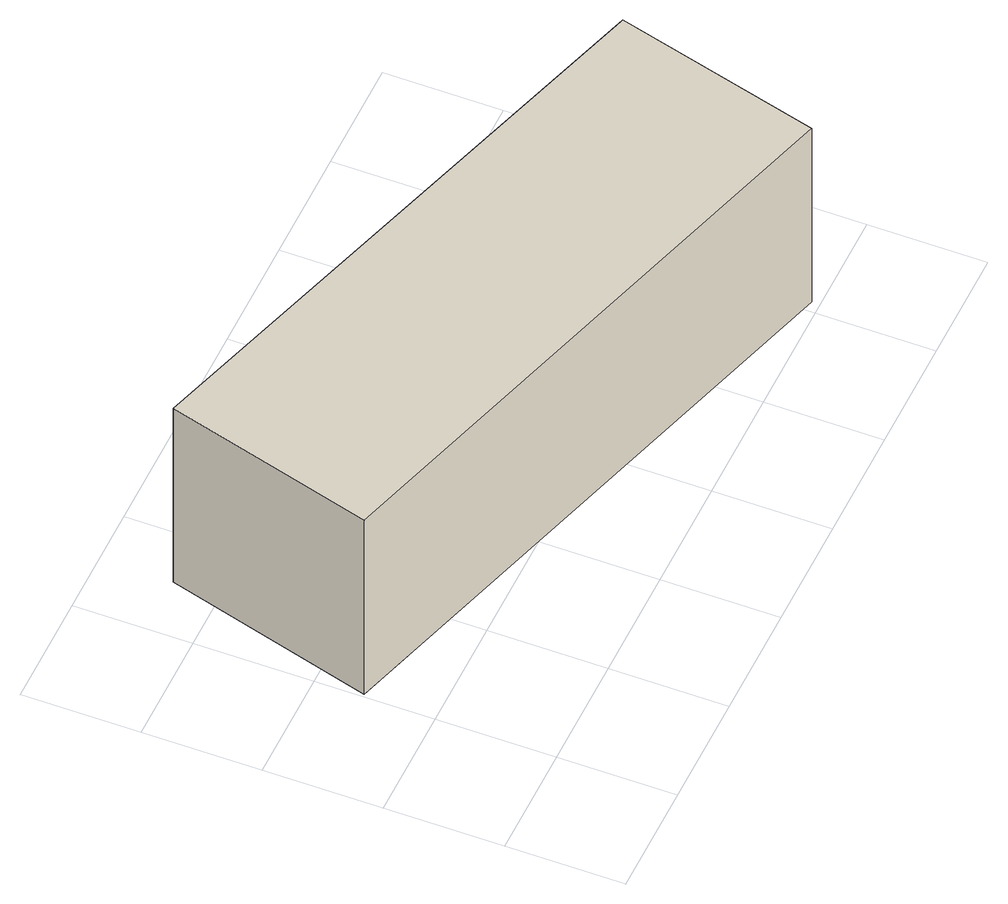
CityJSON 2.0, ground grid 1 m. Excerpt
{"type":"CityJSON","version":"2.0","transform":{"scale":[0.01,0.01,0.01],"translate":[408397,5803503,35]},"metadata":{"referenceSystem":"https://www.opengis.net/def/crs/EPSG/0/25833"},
"CityObjects":{
"building1":{"type":"Building","attributes":{"Gemeindeschluessel":"11000009","BezugspunktDach":"2200","function":"31001_2000","measuredHeight":1.94,"storeysAboveGround":1},"address":[{"country":"Germany","locality":"Berlin","thoroughfareNumber":"26B (1)","thoroughfareName":"Wernsdorfer Straße"}],"geometry":[{"type":"Solid","lod":"1","boundaries":[[[[0,1,2,3]],[[4,5,6,7]],[[4,7,3,2]],[[5,4,2,1]],[[6,5,1,0]],[[7,6,0,3]]]]}]}
},
"vertices":[
[510,7,277],[557,183,277],[53,339,277],[3,160,277],[53,339,83],[557,183,83],[510,7,83],[3,160,83]
]}
